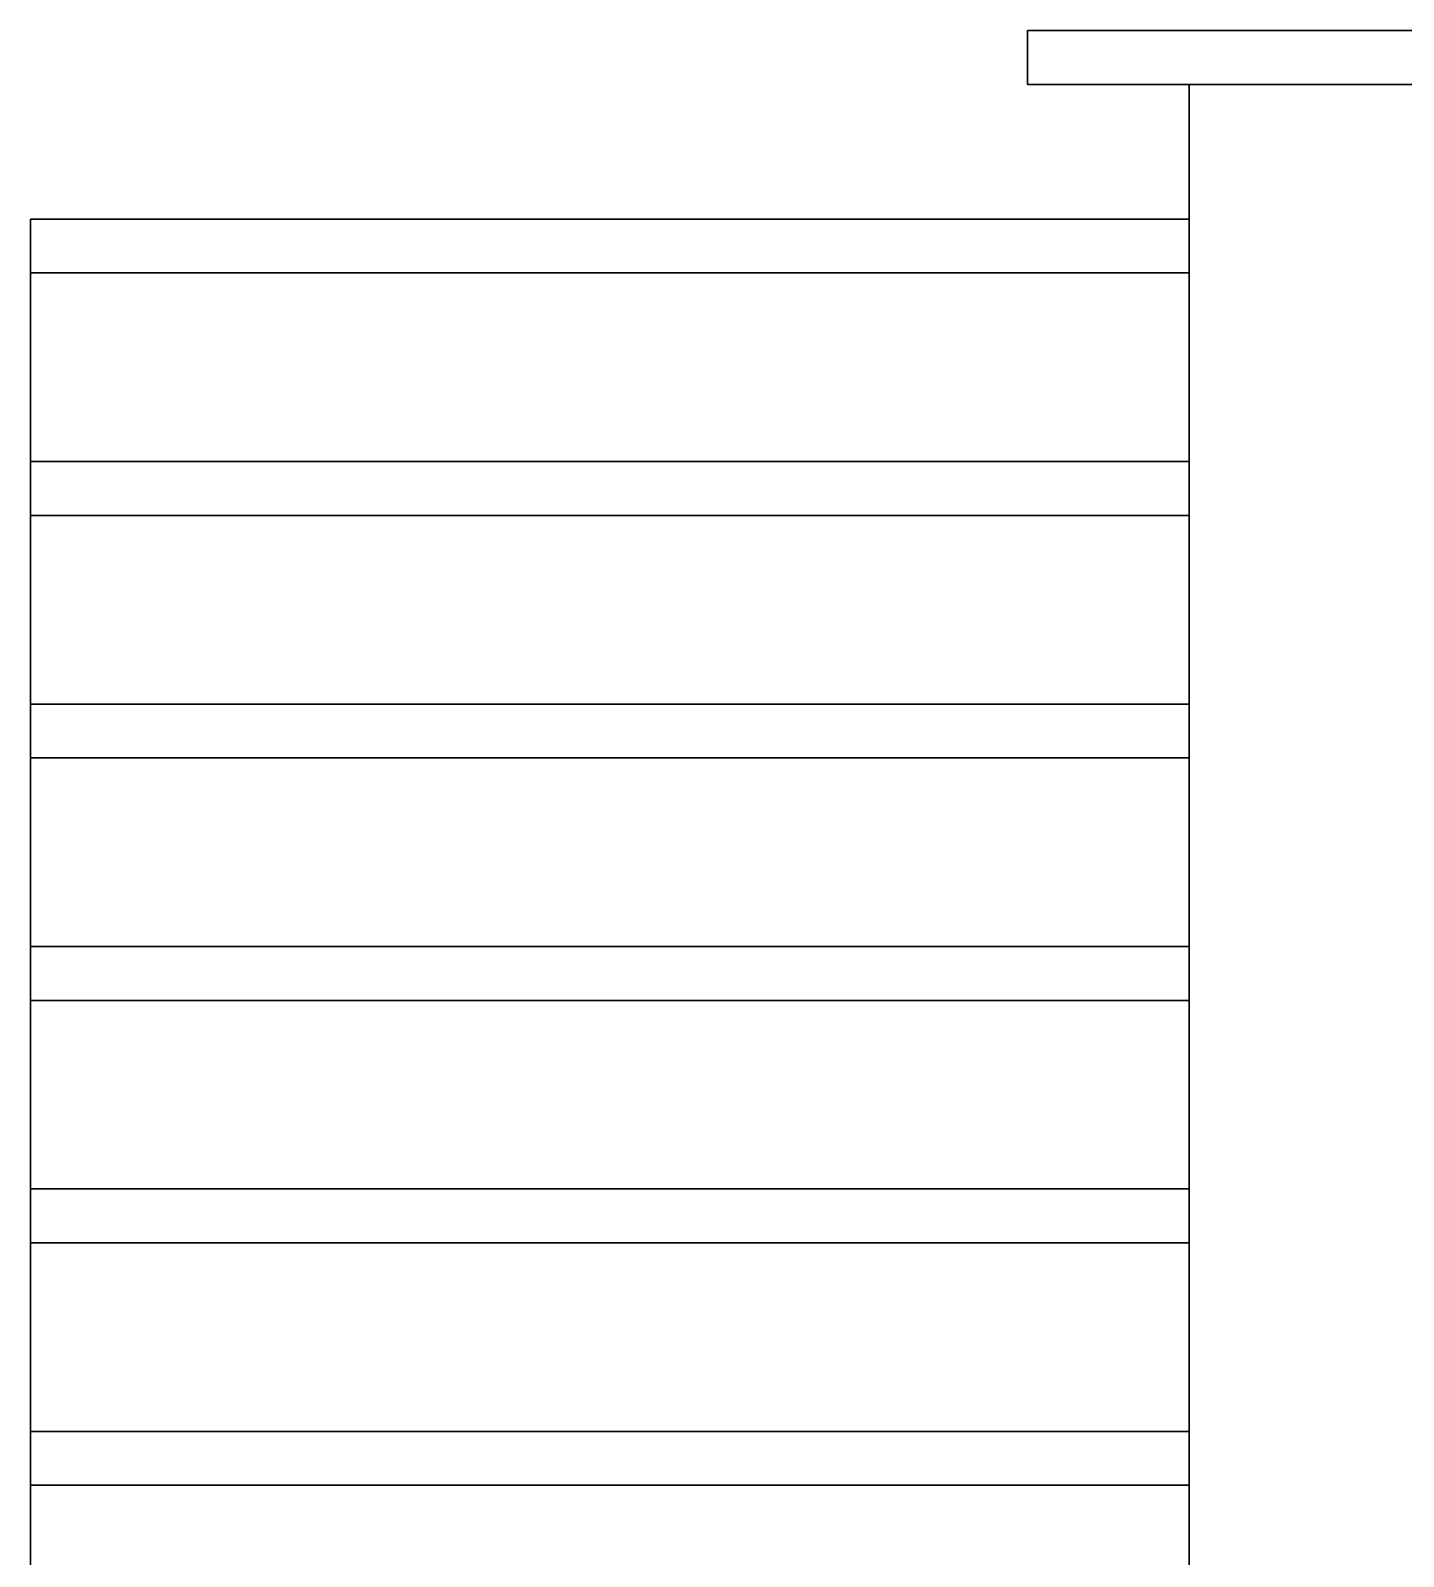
# Model space of a CAD drawing. Header units: millimetres. Extents: x 183355 to 194386, y -190559 to -183233.
# Drawn here: x 185522.2 to 185777, y -186525.1 to -186241.9 of the extents above; entities that cross this region are included whole.
import ezdxf

# ---------------------------------------------------------------- set-up
doc = ezdxf.new("R2010")
doc.units = ezdxf.units.MM
doc.header["$LTSCALE"] = 13
doc.layers.add('1', color=4, linetype='Continuous')
doc.layers.add('标注、文本', color=3, linetype='Continuous', lineweight=25)

# ---------------------------------------------------------------- blocks, each defined once
blk = doc.blocks.new('A$C43ED4F5E')
at = {"layer": '1', "ltscale": 5}
for p, q in [((915, 958.71), (765, 958.71)), ((765, 958.71), (765, 948.71)), ((915, 958.71), (765, 958.71)), ((765, 958.71), (765, 948.71)), ((765, 948.71), (915, 948.71)), ((765, 948.71), (915, 948.71)), ((795, 33.71), (795, 948.71)), ((795, 33.71), (795, 948.71)), ((580, 103.71), (580, 923.71)), ((580, 103.71), (580, 923.71)), ((795, 923.71), (580, 923.71)), ((795, 923.71), (580, 923.71)), ((795, 923.71), (580, 923.71)), ((795, 923.71), (580, 923.71)), ((580, 923.71), (795, 923.71)), ((580, 923.71), (795, 923.71)), ((795, 923.71), (580, 923.71)), ((795, 923.71), (580, 923.71)), ((795, 923.71), (580, 923.71)), ((795, 923.71), (580, 923.71)), ((580, 923.71), (795, 923.71)), ((580, 923.71), (795, 923.71)), ((795, 923.71), (580, 923.71)), ((795, 923.71), (580, 923.71)), ((795, 923.71), (580, 923.71)), ((795, 923.71), (580, 923.71)), ((580, 923.71), (795, 923.71)), ((580, 923.71), (795, 923.71)), ((795, 923.71), (580, 923.71)), ((795, 923.71), (580, 923.71)), ((795, 923.71), (580, 923.71)), ((795, 923.71), (580, 923.71)), ((580, 923.71), (795, 923.71)), ((580, 923.71), (795, 923.71)), ((795, 923.71), (580, 923.71)), ((795, 923.71), (580, 923.71)), ((795, 923.71), (580, 923.71)), ((795, 923.71), (580, 923.71)), ((580, 923.71), (795, 923.71)), ((580, 923.71), (795, 923.71)), ((795, 923.71), (580, 923.71)), ((795, 923.71), (580, 923.71)), ((795, 923.71), (580, 923.71)), ((795, 923.71), (580, 923.71)), ((580, 923.71), (795, 923.71)), ((580, 923.71), (795, 923.71)), ((795, 923.71), (580, 923.71)), ((795, 923.71), (580, 923.71)), ((795, 923.71), (580, 923.71)), ((795, 923.71), (580, 923.71)), ((580, 923.71), (795, 923.71)), ((580, 923.71), (795, 923.71)), ((795, 923.71), (580, 923.71)), ((795, 923.71), (580, 923.71)), ((795, 923.71), (580, 923.71)), ((795, 923.71), (580, 923.71)), ((580, 923.71), (795, 923.71)), ((580, 923.71), (795, 923.71)), ((795, 923.71), (580, 923.71)), ((795, 923.71), (580, 923.71)), ((795, 923.71), (580, 923.71)), ((795, 923.71), (580, 923.71)), ((580, 923.71), (795, 923.71)), ((580, 923.71), (795, 923.71)), ((795, 923.71), (580, 923.71)), ((795, 923.71), (580, 923.71)), ((795, 923.71), (580, 923.71)), ((795, 923.71), (580, 923.71)), ((580, 923.71), (795, 923.71)), ((580, 923.71), (795, 923.71)), ((795, 923.71), (580, 923.71)), ((795, 923.71), (580, 923.71)), ((795, 923.71), (580, 923.71)), ((795, 923.71), (580, 923.71)), ((580, 923.71), (795, 923.71)), ((580, 923.71), (795, 923.71)), ((795, 923.71), (580, 923.71)), ((795, 923.71), (580, 923.71)), ((795, 923.71), (580, 923.71)), ((795, 923.71), (580, 923.71)), ((580, 923.71), (795, 923.71)), ((580, 923.71), (795, 923.71)), ((795, 923.71), (580, 923.71)), ((795, 923.71), (580, 923.71)), ((795, 923.71), (580, 923.71)), ((795, 923.71), (580, 923.71)), ((580, 923.71), (795, 923.71)), ((580, 923.71), (795, 923.71)), ((795, 923.71), (580, 923.71)), ((795, 923.71), (580, 923.71)), ((795, 923.71), (580, 923.71)), ((795, 923.71), (580, 923.71)), ((580, 923.71), (795, 923.71)), ((580, 923.71), (795, 923.71)), ((795, 923.71), (580, 923.71)), ((795, 923.71), (580, 923.71)), ((795, 923.71), (580, 923.71)), ((795, 923.71), (580, 923.71)), ((580, 923.71), (795, 923.71)), ((580, 923.71), (795, 923.71)), ((795, 923.71), (580, 923.71)), ((795, 923.71), (580, 923.71)), ((795, 923.71), (580, 923.71)), ((795, 923.71), (580, 923.71)), ((580, 923.71), (795, 923.71)), ((580, 923.71), (795, 923.71)), ((795, 923.71), (580, 923.71)), ((795, 923.71), (580, 923.71)), ((795, 923.71), (580, 923.71)), ((795, 923.71), (580, 923.71)), ((580, 923.71), (795, 923.71)), ((580, 923.71), (795, 923.71)), ((795, 923.71), (580, 923.71)), ((795, 923.71), (580, 923.71)), ((795, 923.71), (580, 923.71)), ((795, 923.71), (580, 923.71)), ((580, 923.71), (795, 923.71)), ((580, 923.71), (795, 923.71)), ((795, 923.71), (580, 923.71)), ((795, 923.71), (580, 923.71)), ((795, 923.71), (580, 923.71)), ((795, 923.71), (580, 923.71)), ((580, 923.71), (795, 923.71)), ((580, 923.71), (795, 923.71)), ((795, 923.71), (580, 923.71)), ((795, 923.71), (580, 923.71)), ((795, 923.71), (580, 923.71)), ((795, 923.71), (580, 923.71)), ((580, 923.71), (795, 923.71)), ((580, 923.71), (795, 923.71)), ((795, 923.71), (580, 923.71)), ((795, 923.71), (580, 923.71)), ((795, 923.71), (580, 923.71)), ((795, 923.71), (580, 923.71)), ((580, 923.71), (795, 923.71)), ((580, 923.71), (795, 923.71)), ((795, 923.71), (580, 923.71)), ((795, 923.71), (580, 923.71)), ((795, 923.71), (580, 923.71)), ((795, 923.71), (580, 923.71)), ((580, 923.71), (795, 923.71)), ((580, 923.71), (795, 923.71)), ((795, 923.71), (580, 923.71)), ((795, 923.71), (580, 923.71)), ((795, 923.71), (580, 923.71)), ((795, 923.71), (580, 923.71)), ((580, 923.71), (795, 923.71)), ((580, 923.71), (795, 923.71)), ((795, 923.71), (580, 923.71)), ((795, 923.71), (580, 923.71)), ((795, 923.71), (580, 923.71)), ((795, 923.71), (580, 923.71)), ((580, 923.71), (795, 923.71)), ((580, 923.71), (795, 923.71)), ((795, 923.71), (580, 923.71)), ((795, 923.71), (580, 923.71)), ((795, 923.71), (580, 923.71)), ((795, 923.71), (580, 923.71)), ((580, 923.71), (795, 923.71)), ((580, 923.71), (795, 923.71)), ((795, 923.71), (580, 923.71)), ((795, 923.71), (580, 923.71)), ((795, 923.71), (580, 923.71)), ((795, 923.71), (580, 923.71)), ((580, 923.71), (795, 923.71)), ((580, 923.71), (795, 923.71)), ((795, 923.71), (580, 923.71)), ((795, 923.71), (580, 923.71)), ((795, 923.71), (580, 923.71)), ((795, 923.71), (580, 923.71)), ((580, 923.71), (795, 923.71)), ((580, 923.71), (795, 923.71)), ((795, 923.71), (580, 923.71)), ((795, 923.71), (580, 923.71)), ((795, 923.71), (580, 923.71)), ((795, 923.71), (580, 923.71)), ((580, 923.71), (795, 923.71)), ((580, 923.71), (795, 923.71)), ((795, 923.71), (580, 923.71)), ((795, 923.71), (580, 923.71)), ((795, 923.71), (580, 923.71)), ((795, 923.71), (580, 923.71)), ((580, 923.71), (795, 923.71)), ((580, 923.71), (795, 923.71)), ((795, 923.71), (580, 923.71)), ((795, 923.71), (580, 923.71)), ((795, 923.71), (580, 923.71)), ((795, 923.71), (580, 923.71)), ((580, 923.71), (795, 923.71)), ((580, 923.71), (795, 923.71)), ((795, 923.71), (580, 923.71)), ((795, 923.71), (580, 923.71)), ((795, 923.71), (580, 923.71)), ((795, 923.71), (580, 923.71)), ((580, 923.71), (795, 923.71)), ((580, 923.71), (795, 923.71)), ((795, 923.71), (580, 923.71)), ((795, 923.71), (580, 923.71)), ((795, 923.71), (580, 923.71)), ((795, 923.71), (580, 923.71)), ((580, 923.71), (795, 923.71)), ((580, 923.71), (795, 923.71)), ((795, 923.71), (580, 923.71)), ((795, 923.71), (580, 923.71)), ((795, 923.71), (580, 923.71)), ((795, 923.71), (580, 923.71)), ((580, 923.71), (795, 923.71)), ((580, 923.71), (795, 923.71)), ((795, 923.71), (580, 923.71)), ((795, 923.71), (580, 923.71)), ((795, 923.71), (580, 923.71)), ((795, 923.71), (580, 923.71)), ((580, 923.71), (795, 923.71)), ((580, 923.71), (795, 923.71)), ((795, 923.71), (580, 923.71)), ((795, 923.71), (580, 923.71)), ((795, 923.71), (580, 923.71)), ((795, 923.71), (580, 923.71)), ((580, 923.71), (795, 923.71)), ((580, 923.71), (795, 923.71)), ((795, 923.71), (580, 923.71)), ((795, 923.71), (580, 923.71)), ((795, 923.71), (580, 923.71)), ((795, 923.71), (580, 923.71)), ((580, 923.71), (795, 923.71)), ((580, 923.71), (795, 923.71)), ((795, 923.71), (580, 923.71)), ((795, 923.71), (580, 923.71)), ((795, 923.71), (580, 923.71)), ((795, 923.71), (580, 923.71)), ((580, 923.71), (795, 923.71)), ((580, 923.71), (795, 923.71)), ((795, 923.71), (580, 923.71)), ((795, 923.71), (580, 923.71)), ((795, 923.71), (580, 923.71)), ((795, 923.71), (580, 923.71)), ((580, 923.71), (795, 923.71)), ((580, 923.71), (795, 923.71)), ((795, 923.71), (580, 923.71)), ((795, 923.71), (580, 923.71)), ((795, 923.71), (580, 923.71)), ((795, 923.71), (580, 923.71)), ((580, 923.71), (795, 923.71)), ((580, 923.71), (795, 923.71)), ((795, 923.71), (580, 923.71)), ((795, 923.71), (580, 923.71)), ((795, 923.71), (580, 923.71)), ((795, 923.71), (580, 923.71)), ((580, 923.71), (795, 923.71)), ((580, 923.71), (795, 923.71)), ((795, 913.71), (580, 913.71)), ((795, 913.71), (580, 913.71)), ((795, 913.71), (580, 913.71)), ((795, 913.71), (580, 913.71)), ((580, 913.71), (795, 913.71)), ((795, 913.71), (580, 913.71)), ((795, 913.71), (580, 913.71)), ((795, 913.71), (580, 913.71)), ((795, 913.71), (580, 913.71)), ((580, 913.71), (795, 913.71)), ((795, 913.71), (580, 913.71)), ((795, 913.71), (580, 913.71)), ((795, 913.71), (580, 913.71)), ((795, 913.71), (580, 913.71)), ((580, 913.71), (795, 913.71)), ((795, 913.71), (580, 913.71)), ((795, 913.71), (580, 913.71)), ((795, 913.71), (580, 913.71)), ((795, 913.71), (580, 913.71)), ((580, 913.71), (795, 913.71)), ((795, 913.71), (580, 913.71)), ((795, 913.71), (580, 913.71)), ((795, 913.71), (580, 913.71)), ((795, 913.71), (580, 913.71)), ((580, 913.71), (795, 913.71)), ((795, 913.71), (580, 913.71)), ((795, 913.71), (580, 913.71)), ((795, 913.71), (580, 913.71)), ((795, 913.71), (580, 913.71)), ((580, 913.71), (795, 913.71)), ((795, 913.71), (580, 913.71)), ((795, 913.71), (580, 913.71)), ((795, 913.71), (580, 913.71)), ((795, 913.71), (580, 913.71)), ((580, 913.71), (795, 913.71)), ((795, 913.71), (580, 913.71)), ((795, 913.71), (580, 913.71)), ((795, 913.71), (580, 913.71)), ((795, 913.71), (580, 913.71)), ((580, 913.71), (795, 913.71)), ((795, 913.71), (580, 913.71)), ((795, 913.71), (580, 913.71)), ((795, 913.71), (580, 913.71)), ((795, 913.71), (580, 913.71)), ((580, 913.71), (795, 913.71)), ((795, 913.71), (580, 913.71)), ((795, 913.71), (580, 913.71)), ((795, 913.71), (580, 913.71)), ((795, 913.71), (580, 913.71)), ((580, 913.71), (795, 913.71)), ((795, 913.71), (580, 913.71)), ((795, 913.71), (580, 913.71)), ((795, 913.71), (580, 913.71)), ((795, 913.71), (580, 913.71)), ((580, 913.71), (795, 913.71)), ((795, 913.71), (580, 913.71)), ((795, 913.71), (580, 913.71)), ((795, 913.71), (580, 913.71)), ((795, 913.71), (580, 913.71)), ((580, 913.71), (795, 913.71)), ((795, 913.71), (580, 913.71)), ((795, 913.71), (580, 913.71)), ((795, 913.71), (580, 913.71)), ((795, 913.71), (580, 913.71)), ((580, 913.71), (795, 913.71)), ((795, 913.71), (580, 913.71)), ((795, 913.71), (580, 913.71)), ((795, 913.71), (580, 913.71)), ((795, 913.71), (580, 913.71)), ((580, 913.71), (795, 913.71)), ((795, 913.71), (580, 913.71)), ((795, 913.71), (580, 913.71)), ((795, 913.71), (580, 913.71)), ((795, 913.71), (580, 913.71)), ((580, 913.71), (795, 913.71)), ((795, 913.71), (580, 913.71)), ((795, 913.71), (580, 913.71)), ((795, 913.71), (580, 913.71)), ((795, 913.71), (580, 913.71)), ((580, 913.71), (795, 913.71)), ((795, 913.71), (580, 913.71)), ((795, 913.71), (580, 913.71)), ((795, 913.71), (580, 913.71)), ((795, 913.71), (580, 913.71)), ((580, 913.71), (795, 913.71)), ((795, 913.71), (580, 913.71)), ((795, 913.71), (580, 913.71)), ((795, 913.71), (580, 913.71)), ((795, 913.71), (580, 913.71)), ((580, 913.71), (795, 913.71)), ((795, 913.71), (580, 913.71)), ((795, 913.71), (580, 913.71)), ((795, 913.71), (580, 913.71)), ((795, 913.71), (580, 913.71)), ((580, 913.71), (795, 913.71)), ((795, 913.71), (580, 913.71)), ((795, 913.71), (580, 913.71)), ((795, 913.71), (580, 913.71)), ((795, 913.71), (580, 913.71)), ((580, 913.71), (795, 913.71)), ((795, 913.71), (580, 913.71)), ((795, 913.71), (580, 913.71)), ((795, 913.71), (580, 913.71)), ((795, 913.71), (580, 913.71)), ((580, 913.71), (795, 913.71)), ((795, 913.71), (580, 913.71)), ((795, 913.71), (580, 913.71)), ((795, 913.71), (580, 913.71)), ((795, 913.71), (580, 913.71)), ((580, 913.71), (795, 913.71)), ((795, 913.71), (580, 913.71)), ((795, 913.71), (580, 913.71)), ((795, 913.71), (580, 913.71)), ((795, 913.71), (580, 913.71)), ((580, 913.71), (795, 913.71)), ((795, 913.71), (580, 913.71)), ((795, 913.71), (580, 913.71)), ((795, 913.71), (580, 913.71)), ((795, 913.71), (580, 913.71)), ((580, 913.71), (795, 913.71)), ((795, 913.71), (580, 913.71)), ((795, 913.71), (580, 913.71)), ((795, 913.71), (580, 913.71)), ((795, 913.71), (580, 913.71)), ((580, 913.71), (795, 913.71)), ((795, 913.71), (580, 913.71)), ((795, 913.71), (580, 913.71)), ((795, 913.71), (580, 913.71)), ((795, 913.71), (580, 913.71)), ((580, 913.71), (795, 913.71)), ((795, 913.71), (580, 913.71)), ((795, 913.71), (580, 913.71)), ((795, 913.71), (580, 913.71)), ((795, 913.71), (580, 913.71)), ((580, 913.71), (795, 913.71)), ((795, 913.71), (580, 913.71)), ((795, 913.71), (580, 913.71)), ((795, 913.71), (580, 913.71)), ((795, 913.71), (580, 913.71)), ((580, 913.71), (795, 913.71)), ((795, 913.71), (580, 913.71)), ((795, 913.71), (580, 913.71)), ((795, 913.71), (580, 913.71)), ((795, 913.71), (580, 913.71)), ((580, 913.71), (795, 913.71)), ((795, 913.71), (580, 913.71)), ((795, 913.71), (580, 913.71)), ((795, 913.71), (580, 913.71)), ((795, 913.71), (580, 913.71)), ((580, 913.71), (795, 913.71)), ((795, 913.71), (580, 913.71)), ((795, 913.71), (580, 913.71)), ((795, 913.71), (580, 913.71)), ((795, 913.71), (580, 913.71)), ((580, 913.71), (795, 913.71)), ((795, 913.71), (580, 913.71)), ((795, 913.71), (580, 913.71)), ((795, 913.71), (580, 913.71)), ((795, 913.71), (580, 913.71)), ((580, 913.71), (795, 913.71)), ((795, 913.71), (580, 913.71)), ((795, 913.71), (580, 913.71)), ((795, 913.71), (580, 913.71)), ((795, 913.71), (580, 913.71)), ((580, 913.71), (795, 913.71)), ((795, 913.71), (580, 913.71)), ((795, 913.71), (580, 913.71)), ((795, 913.71), (580, 913.71)), ((795, 913.71), (580, 913.71)), ((580, 913.71), (795, 913.71)), ((795, 913.71), (580, 913.71)), ((795, 913.71), (580, 913.71)), ((795, 913.71), (580, 913.71)), ((795, 913.71), (580, 913.71)), ((580, 913.71), (795, 913.71)), ((795, 913.71), (580, 913.71)), ((795, 913.71), (580, 913.71)), ((795, 913.71), (580, 913.71)), ((795, 913.71), (580, 913.71)), ((580, 913.71), (795, 913.71)), ((795, 913.71), (580, 913.71)), ((795, 913.71), (580, 913.71)), ((795, 913.71), (580, 913.71)), ((795, 913.71), (580, 913.71)), ((580, 913.71), (795, 913.71)), ((795, 913.71), (580, 913.71)), ((795, 913.71), (580, 913.71)), ((795, 913.71), (580, 913.71)), ((795, 913.71), (580, 913.71)), ((580, 913.71), (795, 913.71)), ((795, 913.71), (580, 913.71)), ((795, 913.71), (580, 913.71)), ((795, 913.71), (580, 913.71)), ((795, 913.71), (580, 913.71)), ((580, 913.71), (795, 913.71)), ((795, 913.71), (580, 913.71)), ((795, 913.71), (580, 913.71)), ((795, 913.71), (580, 913.71)), ((795, 913.71), (580, 913.71)), ((580, 913.71), (795, 913.71)), ((795, 878.71), (580, 878.71)), ((795, 878.71), (580, 878.71)), ((795, 878.71), (580, 878.71)), ((795, 878.71), (580, 878.71)), ((580, 878.71), (795, 878.71)), ((580, 878.71), (795, 878.71)), ((795, 878.71), (580, 878.71)), ((795, 878.71), (580, 878.71)), ((795, 878.71), (580, 878.71)), ((795, 878.71), (580, 878.71)), ((580, 878.71), (795, 878.71)), ((580, 878.71), (795, 878.71)), ((795, 878.71), (580, 878.71)), ((795, 878.71), (580, 878.71)), ((795, 878.71), (580, 878.71)), ((795, 878.71), (580, 878.71)), ((580, 878.71), (795, 878.71)), ((580, 878.71), (795, 878.71)), ((795, 878.71), (580, 878.71)), ((795, 878.71), (580, 878.71)), ((795, 878.71), (580, 878.71)), ((795, 878.71), (580, 878.71)), ((580, 878.71), (795, 878.71)), ((580, 878.71), (795, 878.71)), ((795, 878.71), (580, 878.71)), ((795, 878.71), (580, 878.71)), ((795, 878.71), (580, 878.71)), ((795, 878.71), (580, 878.71)), ((580, 878.71), (795, 878.71)), ((580, 878.71), (795, 878.71)), ((795, 878.71), (580, 878.71)), ((795, 878.71), (580, 878.71)), ((795, 878.71), (580, 878.71)), ((795, 878.71), (580, 878.71)), ((580, 878.71), (795, 878.71)), ((580, 878.71), (795, 878.71)), ((795, 878.71), (580, 878.71)), ((795, 878.71), (580, 878.71)), ((795, 878.71), (580, 878.71)), ((795, 878.71), (580, 878.71)), ((580, 878.71), (795, 878.71)), ((580, 878.71), (795, 878.71)), ((795, 878.71), (580, 878.71)), ((795, 878.71), (580, 878.71)), ((795, 878.71), (580, 878.71)), ((795, 878.71), (580, 878.71)), ((580, 878.71), (795, 878.71)), ((580, 878.71), (795, 878.71)), ((795, 868.71), (580, 868.71)), ((795, 868.71), (580, 868.71)), ((795, 868.71), (580, 868.71)), ((795, 868.71), (580, 868.71)), ((580, 868.71), (795, 868.71)), ((795, 868.71), (580, 868.71)), ((795, 868.71), (580, 868.71)), ((795, 868.71), (580, 868.71)), ((795, 868.71), (580, 868.71)), ((580, 868.71), (795, 868.71)), ((795, 868.71), (580, 868.71)), ((795, 868.71), (580, 868.71)), ((795, 868.71), (580, 868.71)), ((795, 868.71), (580, 868.71)), ((580, 868.71), (795, 868.71)), ((795, 868.71), (580, 868.71)), ((795, 868.71), (580, 868.71)), ((795, 868.71), (580, 868.71)), ((795, 868.71), (580, 868.71)), ((580, 868.71), (795, 868.71)), ((795, 868.71), (580, 868.71)), ((795, 868.71), (580, 868.71)), ((795, 868.71), (580, 868.71)), ((795, 868.71), (580, 868.71)), ((580, 868.71), (795, 868.71)), ((795, 868.71), (580, 868.71)), ((795, 868.71), (580, 868.71)), ((795, 868.71), (580, 868.71)), ((795, 868.71), (580, 868.71)), ((580, 868.71), (795, 868.71)), ((795, 868.71), (580, 868.71)), ((795, 868.71), (580, 868.71)), ((795, 868.71), (580, 868.71)), ((795, 868.71), (580, 868.71)), ((580, 868.71), (795, 868.71)), ((795, 868.71), (580, 868.71)), ((795, 868.71), (580, 868.71)), ((795, 868.71), (580, 868.71)), ((795, 868.71), (580, 868.71)), ((580, 868.71), (795, 868.71)), ((795, 833.71), (580, 833.71)), ((795, 833.71), (580, 833.71)), ((795, 833.71), (580, 833.71)), ((795, 833.71), (580, 833.71)), ((580, 833.71), (795, 833.71)), ((580, 833.71), (795, 833.71)), ((795, 833.71), (580, 833.71)), ((795, 833.71), (580, 833.71)), ((795, 833.71), (580, 833.71)), ((795, 833.71), (580, 833.71)), ((580, 833.71), (795, 833.71)), ((580, 833.71), (795, 833.71)), ((795, 833.71), (580, 833.71)), ((795, 833.71), (580, 833.71)), ((795, 833.71), (580, 833.71)), ((795, 833.71), (580, 833.71)), ((580, 833.71), (795, 833.71)), ((580, 833.71), (795, 833.71)), ((795, 833.71), (580, 833.71)), ((795, 833.71), (580, 833.71)), ((795, 833.71), (580, 833.71)), ((795, 833.71), (580, 833.71)), ((580, 833.71), (795, 833.71)), ((580, 833.71), (795, 833.71)), ((795, 833.71), (580, 833.71)), ((795, 833.71), (580, 833.71)), ((795, 833.71), (580, 833.71)), ((795, 833.71), (580, 833.71)), ((580, 833.71), (795, 833.71)), ((580, 833.71), (795, 833.71)), ((795, 833.71), (580, 833.71)), ((795, 833.71), (580, 833.71)), ((795, 833.71), (580, 833.71)), ((795, 833.71), (580, 833.71)), ((580, 833.71), (795, 833.71)), ((580, 833.71), (795, 833.71)), ((795, 833.71), (580, 833.71)), ((795, 833.71), (580, 833.71)), ((795, 833.71), (580, 833.71)), ((795, 833.71), (580, 833.71)), ((580, 833.71), (795, 833.71)), ((580, 833.71), (795, 833.71)), ((795, 833.71), (580, 833.71)), ((795, 833.71), (580, 833.71)), ((795, 833.71), (580, 833.71)), ((795, 833.71), (580, 833.71)), ((580, 833.71), (795, 833.71)), ((580, 833.71), (795, 833.71)), ((795, 823.71), (580, 823.71)), ((795, 823.71), (580, 823.71)), ((795, 823.71), (580, 823.71)), ((795, 823.71), (580, 823.71)), ((580, 823.71), (795, 823.71)), ((795, 823.71), (580, 823.71)), ((795, 823.71), (580, 823.71)), ((795, 823.71), (580, 823.71)), ((795, 823.71), (580, 823.71)), ((580, 823.71), (795, 823.71)), ((795, 823.71), (580, 823.71)), ((795, 823.71), (580, 823.71)), ((795, 823.71), (580, 823.71)), ((795, 823.71), (580, 823.71)), ((580, 823.71), (795, 823.71)), ((795, 823.71), (580, 823.71)), ((795, 823.71), (580, 823.71)), ((795, 823.71), (580, 823.71)), ((795, 823.71), (580, 823.71)), ((580, 823.71), (795, 823.71)), ((795, 823.71), (580, 823.71)), ((795, 823.71), (580, 823.71)), ((795, 823.71), (580, 823.71)), ((795, 823.71), (580, 823.71)), ((580, 823.71), (795, 823.71)), ((795, 823.71), (580, 823.71)), ((795, 823.71), (580, 823.71)), ((795, 823.71), (580, 823.71)), ((795, 823.71), (580, 823.71)), ((580, 823.71), (795, 823.71)), ((795, 823.71), (580, 823.71)), ((795, 823.71), (580, 823.71)), ((795, 823.71), (580, 823.71)), ((795, 823.71), (580, 823.71)), ((580, 823.71), (795, 823.71)), ((795, 823.71), (580, 823.71)), ((795, 823.71), (580, 823.71)), ((795, 823.71), (580, 823.71)), ((795, 823.71), (580, 823.71)), ((580, 823.71), (795, 823.71)), ((795, 788.71), (580, 788.71)), ((795, 788.71), (580, 788.71)), ((795, 788.71), (580, 788.71)), ((795, 788.71), (580, 788.71)), ((580, 788.71), (795, 788.71)), ((580, 788.71), (795, 788.71)), ((795, 788.71), (580, 788.71)), ((795, 788.71), (580, 788.71)), ((795, 788.71), (580, 788.71)), ((795, 788.71), (580, 788.71)), ((580, 788.71), (795, 788.71)), ((580, 788.71), (795, 788.71)), ((795, 788.71), (580, 788.71)), ((795, 788.71), (580, 788.71)), ((795, 788.71), (580, 788.71)), ((795, 788.71), (580, 788.71)), ((580, 788.71), (795, 788.71)), ((580, 788.71), (795, 788.71)), ((795, 788.71), (580, 788.71)), ((795, 788.71), (580, 788.71)), ((795, 788.71), (580, 788.71)), ((795, 788.71), (580, 788.71)), ((580, 788.71), (795, 788.71)), ((580, 788.71), (795, 788.71)), ((795, 788.71), (580, 788.71)), ((795, 788.71), (580, 788.71)), ((795, 788.71), (580, 788.71)), ((795, 788.71), (580, 788.71)), ((580, 788.71), (795, 788.71)), ((580, 788.71), (795, 788.71)), ((795, 788.71), (580, 788.71)), ((795, 788.71), (580, 788.71)), ((795, 788.71), (580, 788.71)), ((795, 788.71), (580, 788.71)), ((580, 788.71), (795, 788.71)), ((580, 788.71), (795, 788.71)), ((795, 788.71), (580, 788.71)), ((795, 788.71), (580, 788.71)), ((795, 788.71), (580, 788.71)), ((795, 788.71), (580, 788.71)), ((580, 788.71), (795, 788.71)), ((580, 788.71), (795, 788.71)), ((795, 788.71), (580, 788.71)), ((795, 788.71), (580, 788.71)), ((795, 788.71), (580, 788.71)), ((795, 788.71), (580, 788.71)), ((580, 788.71), (795, 788.71)), ((580, 788.71), (795, 788.71)), ((795, 778.71), (580, 778.71)), ((795, 778.71), (580, 778.71)), ((795, 778.71), (580, 778.71)), ((795, 778.71), (580, 778.71)), ((580, 778.71), (795, 778.71)), ((795, 778.71), (580, 778.71)), ((795, 778.71), (580, 778.71)), ((795, 778.71), (580, 778.71)), ((795, 778.71), (580, 778.71)), ((580, 778.71), (795, 778.71)), ((795, 778.71), (580, 778.71)), ((795, 778.71), (580, 778.71)), ((795, 778.71), (580, 778.71)), ((795, 778.71), (580, 778.71)), ((580, 778.71), (795, 778.71)), ((795, 778.71), (580, 778.71)), ((795, 778.71), (580, 778.71)), ((795, 778.71), (580, 778.71)), ((795, 778.71), (580, 778.71)), ((580, 778.71), (795, 778.71)), ((795, 778.71), (580, 778.71)), ((795, 778.71), (580, 778.71)), ((795, 778.71), (580, 778.71)), ((795, 778.71), (580, 778.71)), ((580, 778.71), (795, 778.71)), ((795, 778.71), (580, 778.71)), ((795, 778.71), (580, 778.71)), ((795, 778.71), (580, 778.71)), ((795, 778.71), (580, 778.71)), ((580, 778.71), (795, 778.71)), ((795, 778.71), (580, 778.71)), ((795, 778.71), (580, 778.71)), ((795, 778.71), (580, 778.71)), ((795, 778.71), (580, 778.71)), ((580, 778.71), (795, 778.71)), ((795, 778.71), (580, 778.71)), ((795, 778.71), (580, 778.71)), ((795, 778.71), (580, 778.71)), ((795, 778.71), (580, 778.71)), ((580, 778.71), (795, 778.71)), ((795, 743.71), (580, 743.71)), ((795, 743.71), (580, 743.71)), ((795, 743.71), (580, 743.71)), ((795, 743.71), (580, 743.71)), ((580, 743.71), (795, 743.71)), ((580, 743.71), (795, 743.71)), ((795, 743.71), (580, 743.71)), ((795, 743.71), (580, 743.71)), ((795, 743.71), (580, 743.71)), ((795, 743.71), (580, 743.71)), ((580, 743.71), (795, 743.71)), ((580, 743.71), (795, 743.71)), ((795, 743.71), (580, 743.71)), ((795, 743.71), (580, 743.71)), ((795, 743.71), (580, 743.71)), ((795, 743.71), (580, 743.71)), ((580, 743.71), (795, 743.71)), ((580, 743.71), (795, 743.71)), ((795, 743.71), (580, 743.71)), ((795, 743.71), (580, 743.71)), ((795, 743.71), (580, 743.71)), ((795, 743.71), (580, 743.71)), ((580, 743.71), (795, 743.71)), ((580, 743.71), (795, 743.71)), ((795, 733.71), (580, 733.71)), ((795, 733.71), (580, 733.71)), ((795, 733.71), (580, 733.71)), ((795, 733.71), (580, 733.71)), ((580, 733.71), (795, 733.71)), ((795, 733.71), (580, 733.71)), ((795, 733.71), (580, 733.71)), ((795, 733.71), (580, 733.71)), ((795, 733.71), (580, 733.71)), ((580, 733.71), (795, 733.71)), ((795, 733.71), (580, 733.71)), ((795, 733.71), (580, 733.71)), ((795, 733.71), (580, 733.71)), ((795, 733.71), (580, 733.71)), ((580, 733.71), (795, 733.71)), ((795, 733.71), (580, 733.71)), ((795, 733.71), (580, 733.71)), ((795, 733.71), (580, 733.71)), ((795, 733.71), (580, 733.71)), ((580, 733.71), (795, 733.71)), ((795, 698.71), (580, 698.71)), ((795, 698.71), (580, 698.71)), ((795, 698.71), (580, 698.71)), ((795, 698.71), (580, 698.71)), ((580, 698.71), (795, 698.71)), ((580, 698.71), (795, 698.71)), ((795, 698.71), (580, 698.71)), ((795, 698.71), (580, 698.71)), ((795, 698.71), (580, 698.71)), ((795, 698.71), (580, 698.71)), ((580, 698.71), (795, 698.71)), ((580, 698.71), (795, 698.71)), ((795, 698.71), (580, 698.71)), ((795, 698.71), (580, 698.71)), ((795, 698.71), (580, 698.71)), ((795, 698.71), (580, 698.71)), ((580, 698.71), (795, 698.71)), ((580, 698.71), (795, 698.71)), ((795, 698.71), (580, 698.71)), ((795, 698.71), (580, 698.71)), ((795, 698.71), (580, 698.71)), ((795, 698.71), (580, 698.71)), ((580, 698.71), (795, 698.71)), ((580, 698.71), (795, 698.71)), ((795, 688.71), (580, 688.71)), ((795, 688.71), (580, 688.71)), ((795, 688.71), (580, 688.71)), ((795, 688.71), (580, 688.71)), ((580, 688.71), (795, 688.71)), ((795, 688.71), (580, 688.71)), ((795, 688.71), (580, 688.71)), ((795, 688.71), (580, 688.71)), ((795, 688.71), (580, 688.71)), ((580, 688.71), (795, 688.71)), ((795, 688.71), (580, 688.71)), ((795, 688.71), (580, 688.71)), ((795, 688.71), (580, 688.71)), ((795, 688.71), (580, 688.71)), ((580, 688.71), (795, 688.71)), ((795, 688.71), (580, 688.71)), ((795, 688.71), (580, 688.71)), ((795, 688.71), (580, 688.71)), ((795, 688.71), (580, 688.71)), ((580, 688.71), (795, 688.71))]:
    blk.add_line(p, q, dxfattribs=at)
at = {"layer": '标注、文本', "color": 4, "lineweight": 30}
for p, q in [((915, 958.71), (765, 958.71)), ((765, 958.71), (765, 948.71)), ((915, 958.71), (765, 958.71)), ((765, 958.71), (765, 948.71)), ((765, 948.71), (915, 948.71)), ((765, 948.71), (915, 948.71)), ((795, 33.71), (795, 948.71)), ((795, 33.71), (795, 948.71)), ((580, 103.71), (580, 923.71)), ((580, 103.71), (580, 923.71)), ((795, 923.71), (580, 923.71)), ((795, 923.71), (580, 923.71)), ((795, 923.71), (580, 923.71)), ((795, 923.71), (580, 923.71)), ((580, 923.71), (795, 923.71)), ((580, 923.71), (795, 923.71)), ((795, 923.71), (580, 923.71)), ((795, 923.71), (580, 923.71)), ((795, 923.71), (580, 923.71)), ((795, 923.71), (580, 923.71)), ((580, 923.71), (795, 923.71)), ((580, 923.71), (795, 923.71)), ((795, 923.71), (580, 923.71)), ((795, 923.71), (580, 923.71)), ((795, 923.71), (580, 923.71)), ((795, 923.71), (580, 923.71)), ((580, 923.71), (795, 923.71)), ((580, 923.71), (795, 923.71)), ((795, 923.71), (580, 923.71)), ((795, 923.71), (580, 923.71)), ((795, 923.71), (580, 923.71)), ((795, 923.71), (580, 923.71)), ((580, 923.71), (795, 923.71)), ((580, 923.71), (795, 923.71)), ((795, 923.71), (580, 923.71)), ((795, 923.71), (580, 923.71)), ((795, 923.71), (580, 923.71)), ((795, 923.71), (580, 923.71)), ((580, 923.71), (795, 923.71)), ((580, 923.71), (795, 923.71)), ((795, 923.71), (580, 923.71)), ((795, 923.71), (580, 923.71)), ((795, 923.71), (580, 923.71)), ((795, 923.71), (580, 923.71)), ((580, 923.71), (795, 923.71)), ((580, 923.71), (795, 923.71)), ((795, 923.71), (580, 923.71)), ((795, 923.71), (580, 923.71)), ((795, 923.71), (580, 923.71)), ((795, 923.71), (580, 923.71)), ((580, 923.71), (795, 923.71)), ((580, 923.71), (795, 923.71)), ((795, 923.71), (580, 923.71)), ((795, 923.71), (580, 923.71)), ((795, 923.71), (580, 923.71)), ((795, 923.71), (580, 923.71)), ((580, 923.71), (795, 923.71)), ((580, 923.71), (795, 923.71)), ((795, 923.71), (580, 923.71)), ((795, 923.71), (580, 923.71)), ((795, 923.71), (580, 923.71)), ((795, 923.71), (580, 923.71)), ((580, 923.71), (795, 923.71)), ((580, 923.71), (795, 923.71)), ((795, 923.71), (580, 923.71)), ((795, 923.71), (580, 923.71)), ((795, 923.71), (580, 923.71)), ((795, 923.71), (580, 923.71)), ((580, 923.71), (795, 923.71)), ((580, 923.71), (795, 923.71)), ((795, 923.71), (580, 923.71)), ((795, 923.71), (580, 923.71)), ((795, 923.71), (580, 923.71)), ((795, 923.71), (580, 923.71)), ((580, 923.71), (795, 923.71)), ((580, 923.71), (795, 923.71)), ((795, 923.71), (580, 923.71)), ((795, 923.71), (580, 923.71)), ((795, 923.71), (580, 923.71)), ((795, 923.71), (580, 923.71)), ((580, 923.71), (795, 923.71)), ((580, 923.71), (795, 923.71)), ((795, 923.71), (580, 923.71)), ((795, 923.71), (580, 923.71)), ((795, 923.71), (580, 923.71)), ((795, 923.71), (580, 923.71)), ((580, 923.71), (795, 923.71)), ((580, 923.71), (795, 923.71)), ((795, 923.71), (580, 923.71)), ((795, 923.71), (580, 923.71)), ((795, 923.71), (580, 923.71)), ((795, 923.71), (580, 923.71)), ((580, 923.71), (795, 923.71)), ((580, 923.71), (795, 923.71)), ((795, 923.71), (580, 923.71)), ((795, 923.71), (580, 923.71)), ((795, 923.71), (580, 923.71)), ((795, 923.71), (580, 923.71)), ((580, 923.71), (795, 923.71)), ((580, 923.71), (795, 923.71)), ((795, 923.71), (580, 923.71)), ((795, 923.71), (580, 923.71)), ((795, 923.71), (580, 923.71)), ((795, 923.71), (580, 923.71)), ((580, 923.71), (795, 923.71)), ((580, 923.71), (795, 923.71)), ((795, 923.71), (580, 923.71)), ((795, 923.71), (580, 923.71)), ((795, 923.71), (580, 923.71)), ((795, 923.71), (580, 923.71)), ((580, 923.71), (795, 923.71)), ((580, 923.71), (795, 923.71)), ((795, 923.71), (580, 923.71)), ((795, 923.71), (580, 923.71)), ((795, 923.71), (580, 923.71)), ((795, 923.71), (580, 923.71)), ((580, 923.71), (795, 923.71)), ((580, 923.71), (795, 923.71)), ((795, 923.71), (580, 923.71)), ((795, 923.71), (580, 923.71)), ((795, 923.71), (580, 923.71)), ((795, 923.71), (580, 923.71)), ((580, 923.71), (795, 923.71)), ((580, 923.71), (795, 923.71)), ((795, 923.71), (580, 923.71)), ((795, 923.71), (580, 923.71)), ((795, 923.71), (580, 923.71)), ((795, 923.71), (580, 923.71)), ((580, 923.71), (795, 923.71)), ((580, 923.71), (795, 923.71)), ((795, 923.71), (580, 923.71)), ((795, 923.71), (580, 923.71)), ((795, 923.71), (580, 923.71)), ((795, 923.71), (580, 923.71)), ((580, 923.71), (795, 923.71)), ((580, 923.71), (795, 923.71)), ((795, 923.71), (580, 923.71)), ((795, 923.71), (580, 923.71)), ((795, 923.71), (580, 923.71)), ((795, 923.71), (580, 923.71)), ((580, 923.71), (795, 923.71)), ((580, 923.71), (795, 923.71)), ((795, 923.71), (580, 923.71)), ((795, 923.71), (580, 923.71)), ((795, 923.71), (580, 923.71)), ((795, 923.71), (580, 923.71)), ((580, 923.71), (795, 923.71)), ((580, 923.71), (795, 923.71)), ((795, 923.71), (580, 923.71)), ((795, 923.71), (580, 923.71)), ((795, 923.71), (580, 923.71)), ((795, 923.71), (580, 923.71)), ((580, 923.71), (795, 923.71)), ((580, 923.71), (795, 923.71)), ((795, 923.71), (580, 923.71)), ((795, 923.71), (580, 923.71)), ((795, 923.71), (580, 923.71)), ((795, 923.71), (580, 923.71)), ((580, 923.71), (795, 923.71)), ((580, 923.71), (795, 923.71)), ((795, 923.71), (580, 923.71)), ((795, 923.71), (580, 923.71)), ((795, 923.71), (580, 923.71)), ((795, 923.71), (580, 923.71)), ((580, 923.71), (795, 923.71)), ((580, 923.71), (795, 923.71)), ((795, 923.71), (580, 923.71)), ((795, 923.71), (580, 923.71)), ((795, 923.71), (580, 923.71)), ((795, 923.71), (580, 923.71)), ((580, 923.71), (795, 923.71)), ((580, 923.71), (795, 923.71)), ((795, 923.71), (580, 923.71)), ((795, 923.71), (580, 923.71)), ((795, 923.71), (580, 923.71)), ((795, 923.71), (580, 923.71)), ((580, 923.71), (795, 923.71)), ((580, 923.71), (795, 923.71)), ((795, 923.71), (580, 923.71)), ((795, 923.71), (580, 923.71)), ((795, 923.71), (580, 923.71)), ((795, 923.71), (580, 923.71)), ((580, 923.71), (795, 923.71)), ((580, 923.71), (795, 923.71)), ((795, 923.71), (580, 923.71)), ((795, 923.71), (580, 923.71)), ((795, 923.71), (580, 923.71)), ((795, 923.71), (580, 923.71)), ((580, 923.71), (795, 923.71)), ((580, 923.71), (795, 923.71)), ((795, 923.71), (580, 923.71)), ((795, 923.71), (580, 923.71)), ((795, 923.71), (580, 923.71)), ((795, 923.71), (580, 923.71)), ((580, 923.71), (795, 923.71)), ((580, 923.71), (795, 923.71)), ((795, 923.71), (580, 923.71)), ((795, 923.71), (580, 923.71)), ((795, 923.71), (580, 923.71)), ((795, 923.71), (580, 923.71)), ((580, 923.71), (795, 923.71)), ((580, 923.71), (795, 923.71)), ((795, 923.71), (580, 923.71)), ((795, 923.71), (580, 923.71)), ((795, 923.71), (580, 923.71)), ((795, 923.71), (580, 923.71)), ((580, 923.71), (795, 923.71)), ((580, 923.71), (795, 923.71)), ((795, 923.71), (580, 923.71)), ((795, 923.71), (580, 923.71)), ((795, 923.71), (580, 923.71)), ((795, 923.71), (580, 923.71)), ((580, 923.71), (795, 923.71)), ((580, 923.71), (795, 923.71)), ((795, 923.71), (580, 923.71)), ((795, 923.71), (580, 923.71)), ((795, 923.71), (580, 923.71)), ((795, 923.71), (580, 923.71)), ((580, 923.71), (795, 923.71)), ((580, 923.71), (795, 923.71)), ((795, 923.71), (580, 923.71)), ((795, 923.71), (580, 923.71)), ((795, 923.71), (580, 923.71)), ((795, 923.71), (580, 923.71)), ((580, 923.71), (795, 923.71)), ((580, 923.71), (795, 923.71)), ((795, 923.71), (580, 923.71)), ((795, 923.71), (580, 923.71)), ((795, 923.71), (580, 923.71)), ((795, 923.71), (580, 923.71)), ((580, 923.71), (795, 923.71)), ((580, 923.71), (795, 923.71)), ((795, 923.71), (580, 923.71)), ((795, 923.71), (580, 923.71)), ((795, 923.71), (580, 923.71)), ((795, 923.71), (580, 923.71)), ((580, 923.71), (795, 923.71)), ((580, 923.71), (795, 923.71)), ((795, 923.71), (580, 923.71)), ((795, 923.71), (580, 923.71)), ((795, 923.71), (580, 923.71)), ((795, 923.71), (580, 923.71)), ((580, 923.71), (795, 923.71)), ((580, 923.71), (795, 923.71)), ((795, 923.71), (580, 923.71)), ((795, 923.71), (580, 923.71)), ((795, 923.71), (580, 923.71)), ((795, 923.71), (580, 923.71)), ((580, 923.71), (795, 923.71)), ((580, 923.71), (795, 923.71)), ((795, 913.71), (580, 913.71)), ((795, 913.71), (580, 913.71)), ((795, 913.71), (580, 913.71)), ((795, 913.71), (580, 913.71)), ((580, 913.71), (795, 913.71)), ((795, 913.71), (580, 913.71)), ((795, 913.71), (580, 913.71)), ((795, 913.71), (580, 913.71)), ((795, 913.71), (580, 913.71)), ((580, 913.71), (795, 913.71)), ((795, 913.71), (580, 913.71)), ((795, 913.71), (580, 913.71)), ((795, 913.71), (580, 913.71)), ((795, 913.71), (580, 913.71)), ((580, 913.71), (795, 913.71)), ((795, 913.71), (580, 913.71)), ((795, 913.71), (580, 913.71)), ((795, 913.71), (580, 913.71)), ((795, 913.71), (580, 913.71)), ((580, 913.71), (795, 913.71)), ((795, 913.71), (580, 913.71)), ((795, 913.71), (580, 913.71)), ((795, 913.71), (580, 913.71)), ((795, 913.71), (580, 913.71)), ((580, 913.71), (795, 913.71)), ((795, 913.71), (580, 913.71)), ((795, 913.71), (580, 913.71)), ((795, 913.71), (580, 913.71)), ((795, 913.71), (580, 913.71)), ((580, 913.71), (795, 913.71)), ((795, 913.71), (580, 913.71)), ((795, 913.71), (580, 913.71)), ((795, 913.71), (580, 913.71)), ((795, 913.71), (580, 913.71)), ((580, 913.71), (795, 913.71)), ((795, 913.71), (580, 913.71)), ((795, 913.71), (580, 913.71)), ((795, 913.71), (580, 913.71)), ((795, 913.71), (580, 913.71)), ((580, 913.71), (795, 913.71)), ((795, 913.71), (580, 913.71)), ((795, 913.71), (580, 913.71)), ((795, 913.71), (580, 913.71)), ((795, 913.71), (580, 913.71)), ((580, 913.71), (795, 913.71)), ((795, 913.71), (580, 913.71)), ((795, 913.71), (580, 913.71)), ((795, 913.71), (580, 913.71)), ((795, 913.71), (580, 913.71)), ((580, 913.71), (795, 913.71)), ((795, 913.71), (580, 913.71)), ((795, 913.71), (580, 913.71)), ((795, 913.71), (580, 913.71)), ((795, 913.71), (580, 913.71)), ((580, 913.71), (795, 913.71)), ((795, 913.71), (580, 913.71)), ((795, 913.71), (580, 913.71)), ((795, 913.71), (580, 913.71)), ((795, 913.71), (580, 913.71)), ((580, 913.71), (795, 913.71)), ((795, 913.71), (580, 913.71)), ((795, 913.71), (580, 913.71)), ((795, 913.71), (580, 913.71)), ((795, 913.71), (580, 913.71)), ((580, 913.71), (795, 913.71)), ((795, 913.71), (580, 913.71)), ((795, 913.71), (580, 913.71)), ((795, 913.71), (580, 913.71)), ((795, 913.71), (580, 913.71)), ((580, 913.71), (795, 913.71)), ((795, 913.71), (580, 913.71)), ((795, 913.71), (580, 913.71)), ((795, 913.71), (580, 913.71)), ((795, 913.71), (580, 913.71)), ((580, 913.71), (795, 913.71)), ((795, 913.71), (580, 913.71)), ((795, 913.71), (580, 913.71)), ((795, 913.71), (580, 913.71)), ((795, 913.71), (580, 913.71)), ((580, 913.71), (795, 913.71)), ((795, 913.71), (580, 913.71)), ((795, 913.71), (580, 913.71)), ((795, 913.71), (580, 913.71)), ((795, 913.71), (580, 913.71)), ((580, 913.71), (795, 913.71)), ((795, 913.71), (580, 913.71)), ((795, 913.71), (580, 913.71)), ((795, 913.71), (580, 913.71)), ((795, 913.71), (580, 913.71)), ((580, 913.71), (795, 913.71)), ((795, 913.71), (580, 913.71)), ((795, 913.71), (580, 913.71)), ((795, 913.71), (580, 913.71)), ((795, 913.71), (580, 913.71)), ((580, 913.71), (795, 913.71)), ((795, 913.71), (580, 913.71)), ((795, 913.71), (580, 913.71)), ((795, 913.71), (580, 913.71)), ((795, 913.71), (580, 913.71)), ((580, 913.71), (795, 913.71)), ((795, 913.71), (580, 913.71)), ((795, 913.71), (580, 913.71)), ((795, 913.71), (580, 913.71)), ((795, 913.71), (580, 913.71)), ((580, 913.71), (795, 913.71)), ((795, 913.71), (580, 913.71)), ((795, 913.71), (580, 913.71)), ((795, 913.71), (580, 913.71)), ((795, 913.71), (580, 913.71)), ((580, 913.71), (795, 913.71)), ((795, 913.71), (580, 913.71)), ((795, 913.71), (580, 913.71)), ((795, 913.71), (580, 913.71)), ((795, 913.71), (580, 913.71)), ((580, 913.71), (795, 913.71)), ((795, 913.71), (580, 913.71)), ((795, 913.71), (580, 913.71)), ((795, 913.71), (580, 913.71)), ((795, 913.71), (580, 913.71)), ((580, 913.71), (795, 913.71)), ((795, 913.71), (580, 913.71)), ((795, 913.71), (580, 913.71)), ((795, 913.71), (580, 913.71)), ((795, 913.71), (580, 913.71)), ((580, 913.71), (795, 913.71)), ((795, 913.71), (580, 913.71)), ((795, 913.71), (580, 913.71)), ((795, 913.71), (580, 913.71)), ((795, 913.71), (580, 913.71)), ((580, 913.71), (795, 913.71)), ((795, 913.71), (580, 913.71)), ((795, 913.71), (580, 913.71)), ((795, 913.71), (580, 913.71)), ((795, 913.71), (580, 913.71)), ((580, 913.71), (795, 913.71)), ((795, 913.71), (580, 913.71)), ((795, 913.71), (580, 913.71)), ((795, 913.71), (580, 913.71)), ((795, 913.71), (580, 913.71)), ((580, 913.71), (795, 913.71)), ((795, 913.71), (580, 913.71)), ((795, 913.71), (580, 913.71)), ((795, 913.71), (580, 913.71)), ((795, 913.71), (580, 913.71)), ((580, 913.71), (795, 913.71)), ((795, 913.71), (580, 913.71)), ((795, 913.71), (580, 913.71)), ((795, 913.71), (580, 913.71)), ((795, 913.71), (580, 913.71)), ((580, 913.71), (795, 913.71)), ((795, 913.71), (580, 913.71)), ((795, 913.71), (580, 913.71)), ((795, 913.71), (580, 913.71)), ((795, 913.71), (580, 913.71)), ((580, 913.71), (795, 913.71)), ((795, 913.71), (580, 913.71)), ((795, 913.71), (580, 913.71)), ((795, 913.71), (580, 913.71)), ((795, 913.71), (580, 913.71)), ((580, 913.71), (795, 913.71)), ((795, 913.71), (580, 913.71)), ((795, 913.71), (580, 913.71)), ((795, 913.71), (580, 913.71)), ((795, 913.71), (580, 913.71)), ((580, 913.71), (795, 913.71)), ((795, 913.71), (580, 913.71)), ((795, 913.71), (580, 913.71)), ((795, 913.71), (580, 913.71)), ((795, 913.71), (580, 913.71)), ((580, 913.71), (795, 913.71)), ((795, 913.71), (580, 913.71)), ((795, 913.71), (580, 913.71)), ((795, 913.71), (580, 913.71)), ((795, 913.71), (580, 913.71)), ((580, 913.71), (795, 913.71)), ((795, 913.71), (580, 913.71)), ((795, 913.71), (580, 913.71)), ((795, 913.71), (580, 913.71)), ((795, 913.71), (580, 913.71)), ((580, 913.71), (795, 913.71)), ((795, 913.71), (580, 913.71)), ((795, 913.71), (580, 913.71)), ((795, 913.71), (580, 913.71)), ((795, 913.71), (580, 913.71)), ((580, 913.71), (795, 913.71)), ((795, 913.71), (580, 913.71)), ((795, 913.71), (580, 913.71)), ((795, 913.71), (580, 913.71)), ((795, 913.71), (580, 913.71)), ((580, 913.71), (795, 913.71)), ((795, 913.71), (580, 913.71)), ((795, 913.71), (580, 913.71)), ((795, 913.71), (580, 913.71)), ((795, 913.71), (580, 913.71)), ((580, 913.71), (795, 913.71)), ((795, 913.71), (580, 913.71)), ((795, 913.71), (580, 913.71)), ((795, 913.71), (580, 913.71)), ((795, 913.71), (580, 913.71)), ((580, 913.71), (795, 913.71)), ((795, 878.71), (580, 878.71)), ((795, 878.71), (580, 878.71)), ((795, 878.71), (580, 878.71)), ((795, 878.71), (580, 878.71)), ((580, 878.71), (795, 878.71)), ((580, 878.71), (795, 878.71)), ((795, 878.71), (580, 878.71)), ((795, 878.71), (580, 878.71)), ((795, 878.71), (580, 878.71)), ((795, 878.71), (580, 878.71)), ((580, 878.71), (795, 878.71)), ((580, 878.71), (795, 878.71)), ((795, 878.71), (580, 878.71)), ((795, 878.71), (580, 878.71)), ((795, 878.71), (580, 878.71)), ((795, 878.71), (580, 878.71)), ((580, 878.71), (795, 878.71)), ((580, 878.71), (795, 878.71)), ((795, 878.71), (580, 878.71)), ((795, 878.71), (580, 878.71)), ((795, 878.71), (580, 878.71)), ((795, 878.71), (580, 878.71)), ((580, 878.71), (795, 878.71)), ((580, 878.71), (795, 878.71)), ((795, 878.71), (580, 878.71)), ((795, 878.71), (580, 878.71)), ((795, 878.71), (580, 878.71)), ((795, 878.71), (580, 878.71)), ((580, 878.71), (795, 878.71)), ((580, 878.71), (795, 878.71)), ((795, 878.71), (580, 878.71)), ((795, 878.71), (580, 878.71)), ((795, 878.71), (580, 878.71)), ((795, 878.71), (580, 878.71)), ((580, 878.71), (795, 878.71)), ((580, 878.71), (795, 878.71)), ((795, 878.71), (580, 878.71)), ((795, 878.71), (580, 878.71)), ((795, 878.71), (580, 878.71)), ((795, 878.71), (580, 878.71)), ((580, 878.71), (795, 878.71)), ((580, 878.71), (795, 878.71)), ((795, 878.71), (580, 878.71)), ((795, 878.71), (580, 878.71)), ((795, 878.71), (580, 878.71)), ((795, 878.71), (580, 878.71)), ((580, 878.71), (795, 878.71)), ((580, 878.71), (795, 878.71)), ((795, 868.71), (580, 868.71)), ((795, 868.71), (580, 868.71)), ((795, 868.71), (580, 868.71)), ((795, 868.71), (580, 868.71)), ((580, 868.71), (795, 868.71)), ((795, 868.71), (580, 868.71)), ((795, 868.71), (580, 868.71)), ((795, 868.71), (580, 868.71)), ((795, 868.71), (580, 868.71)), ((580, 868.71), (795, 868.71)), ((795, 868.71), (580, 868.71)), ((795, 868.71), (580, 868.71)), ((795, 868.71), (580, 868.71)), ((795, 868.71), (580, 868.71)), ((580, 868.71), (795, 868.71)), ((795, 868.71), (580, 868.71)), ((795, 868.71), (580, 868.71)), ((795, 868.71), (580, 868.71)), ((795, 868.71), (580, 868.71)), ((580, 868.71), (795, 868.71)), ((795, 868.71), (580, 868.71)), ((795, 868.71), (580, 868.71)), ((795, 868.71), (580, 868.71)), ((795, 868.71), (580, 868.71)), ((580, 868.71), (795, 868.71)), ((795, 868.71), (580, 868.71)), ((795, 868.71), (580, 868.71)), ((795, 868.71), (580, 868.71)), ((795, 868.71), (580, 868.71)), ((580, 868.71), (795, 868.71)), ((795, 868.71), (580, 868.71)), ((795, 868.71), (580, 868.71)), ((795, 868.71), (580, 868.71)), ((795, 868.71), (580, 868.71)), ((580, 868.71), (795, 868.71)), ((795, 868.71), (580, 868.71)), ((795, 868.71), (580, 868.71)), ((795, 868.71), (580, 868.71)), ((795, 868.71), (580, 868.71)), ((580, 868.71), (795, 868.71)), ((795, 833.71), (580, 833.71)), ((795, 833.71), (580, 833.71)), ((795, 833.71), (580, 833.71)), ((795, 833.71), (580, 833.71)), ((580, 833.71), (795, 833.71)), ((580, 833.71), (795, 833.71)), ((795, 833.71), (580, 833.71)), ((795, 833.71), (580, 833.71)), ((795, 833.71), (580, 833.71)), ((795, 833.71), (580, 833.71)), ((580, 833.71), (795, 833.71)), ((580, 833.71), (795, 833.71)), ((795, 833.71), (580, 833.71)), ((795, 833.71), (580, 833.71)), ((795, 833.71), (580, 833.71)), ((795, 833.71), (580, 833.71)), ((580, 833.71), (795, 833.71)), ((580, 833.71), (795, 833.71)), ((795, 833.71), (580, 833.71)), ((795, 833.71), (580, 833.71)), ((795, 833.71), (580, 833.71)), ((795, 833.71), (580, 833.71)), ((580, 833.71), (795, 833.71)), ((580, 833.71), (795, 833.71)), ((795, 833.71), (580, 833.71)), ((795, 833.71), (580, 833.71)), ((795, 833.71), (580, 833.71)), ((795, 833.71), (580, 833.71)), ((580, 833.71), (795, 833.71)), ((580, 833.71), (795, 833.71)), ((795, 833.71), (580, 833.71)), ((795, 833.71), (580, 833.71)), ((795, 833.71), (580, 833.71)), ((795, 833.71), (580, 833.71)), ((580, 833.71), (795, 833.71)), ((580, 833.71), (795, 833.71)), ((795, 833.71), (580, 833.71)), ((795, 833.71), (580, 833.71)), ((795, 833.71), (580, 833.71)), ((795, 833.71), (580, 833.71)), ((580, 833.71), (795, 833.71)), ((580, 833.71), (795, 833.71)), ((795, 833.71), (580, 833.71)), ((795, 833.71), (580, 833.71)), ((795, 833.71), (580, 833.71)), ((795, 833.71), (580, 833.71)), ((580, 833.71), (795, 833.71)), ((580, 833.71), (795, 833.71)), ((795, 823.71), (580, 823.71)), ((795, 823.71), (580, 823.71)), ((795, 823.71), (580, 823.71)), ((795, 823.71), (580, 823.71)), ((580, 823.71), (795, 823.71)), ((795, 823.71), (580, 823.71)), ((795, 823.71), (580, 823.71)), ((795, 823.71), (580, 823.71)), ((795, 823.71), (580, 823.71)), ((580, 823.71), (795, 823.71)), ((795, 823.71), (580, 823.71)), ((795, 823.71), (580, 823.71)), ((795, 823.71), (580, 823.71)), ((795, 823.71), (580, 823.71)), ((580, 823.71), (795, 823.71)), ((795, 823.71), (580, 823.71)), ((795, 823.71), (580, 823.71)), ((795, 823.71), (580, 823.71)), ((795, 823.71), (580, 823.71)), ((580, 823.71), (795, 823.71)), ((795, 823.71), (580, 823.71)), ((795, 823.71), (580, 823.71)), ((795, 823.71), (580, 823.71)), ((795, 823.71), (580, 823.71)), ((580, 823.71), (795, 823.71)), ((795, 823.71), (580, 823.71)), ((795, 823.71), (580, 823.71)), ((795, 823.71), (580, 823.71)), ((795, 823.71), (580, 823.71)), ((580, 823.71), (795, 823.71)), ((795, 823.71), (580, 823.71)), ((795, 823.71), (580, 823.71)), ((795, 823.71), (580, 823.71)), ((795, 823.71), (580, 823.71)), ((580, 823.71), (795, 823.71)), ((795, 823.71), (580, 823.71)), ((795, 823.71), (580, 823.71)), ((795, 823.71), (580, 823.71)), ((795, 823.71), (580, 823.71)), ((580, 823.71), (795, 823.71)), ((795, 788.71), (580, 788.71)), ((795, 788.71), (580, 788.71)), ((795, 788.71), (580, 788.71)), ((795, 788.71), (580, 788.71)), ((580, 788.71), (795, 788.71)), ((580, 788.71), (795, 788.71)), ((795, 788.71), (580, 788.71)), ((795, 788.71), (580, 788.71)), ((795, 788.71), (580, 788.71)), ((795, 788.71), (580, 788.71)), ((580, 788.71), (795, 788.71)), ((580, 788.71), (795, 788.71)), ((795, 788.71), (580, 788.71)), ((795, 788.71), (580, 788.71)), ((795, 788.71), (580, 788.71)), ((795, 788.71), (580, 788.71)), ((580, 788.71), (795, 788.71)), ((580, 788.71), (795, 788.71)), ((795, 788.71), (580, 788.71)), ((795, 788.71), (580, 788.71)), ((795, 788.71), (580, 788.71)), ((795, 788.71), (580, 788.71)), ((580, 788.71), (795, 788.71)), ((580, 788.71), (795, 788.71)), ((795, 788.71), (580, 788.71)), ((795, 788.71), (580, 788.71)), ((795, 788.71), (580, 788.71)), ((795, 788.71), (580, 788.71)), ((580, 788.71), (795, 788.71)), ((580, 788.71), (795, 788.71)), ((795, 788.71), (580, 788.71)), ((795, 788.71), (580, 788.71)), ((795, 788.71), (580, 788.71)), ((795, 788.71), (580, 788.71)), ((580, 788.71), (795, 788.71)), ((580, 788.71), (795, 788.71)), ((795, 788.71), (580, 788.71)), ((795, 788.71), (580, 788.71)), ((795, 788.71), (580, 788.71)), ((795, 788.71), (580, 788.71)), ((580, 788.71), (795, 788.71)), ((580, 788.71), (795, 788.71)), ((795, 788.71), (580, 788.71)), ((795, 788.71), (580, 788.71)), ((795, 788.71), (580, 788.71)), ((795, 788.71), (580, 788.71)), ((580, 788.71), (795, 788.71)), ((580, 788.71), (795, 788.71)), ((795, 778.71), (580, 778.71)), ((795, 778.71), (580, 778.71)), ((795, 778.71), (580, 778.71)), ((795, 778.71), (580, 778.71)), ((580, 778.71), (795, 778.71)), ((795, 778.71), (580, 778.71)), ((795, 778.71), (580, 778.71)), ((795, 778.71), (580, 778.71)), ((795, 778.71), (580, 778.71)), ((580, 778.71), (795, 778.71)), ((795, 778.71), (580, 778.71)), ((795, 778.71), (580, 778.71)), ((795, 778.71), (580, 778.71)), ((795, 778.71), (580, 778.71)), ((580, 778.71), (795, 778.71)), ((795, 778.71), (580, 778.71)), ((795, 778.71), (580, 778.71)), ((795, 778.71), (580, 778.71)), ((795, 778.71), (580, 778.71)), ((580, 778.71), (795, 778.71)), ((795, 778.71), (580, 778.71)), ((795, 778.71), (580, 778.71)), ((795, 778.71), (580, 778.71)), ((795, 778.71), (580, 778.71)), ((580, 778.71), (795, 778.71)), ((795, 778.71), (580, 778.71)), ((795, 778.71), (580, 778.71)), ((795, 778.71), (580, 778.71)), ((795, 778.71), (580, 778.71)), ((580, 778.71), (795, 778.71)), ((795, 778.71), (580, 778.71)), ((795, 778.71), (580, 778.71)), ((795, 778.71), (580, 778.71)), ((795, 778.71), (580, 778.71)), ((580, 778.71), (795, 778.71)), ((795, 778.71), (580, 778.71)), ((795, 778.71), (580, 778.71)), ((795, 778.71), (580, 778.71)), ((795, 778.71), (580, 778.71)), ((580, 778.71), (795, 778.71)), ((795, 743.71), (580, 743.71)), ((795, 743.71), (580, 743.71)), ((795, 743.71), (580, 743.71)), ((795, 743.71), (580, 743.71)), ((580, 743.71), (795, 743.71)), ((580, 743.71), (795, 743.71)), ((795, 743.71), (580, 743.71)), ((795, 743.71), (580, 743.71)), ((795, 743.71), (580, 743.71)), ((795, 743.71), (580, 743.71)), ((580, 743.71), (795, 743.71)), ((580, 743.71), (795, 743.71)), ((795, 743.71), (580, 743.71)), ((795, 743.71), (580, 743.71)), ((795, 743.71), (580, 743.71)), ((795, 743.71), (580, 743.71)), ((580, 743.71), (795, 743.71)), ((580, 743.71), (795, 743.71)), ((795, 743.71), (580, 743.71)), ((795, 743.71), (580, 743.71)), ((795, 743.71), (580, 743.71)), ((795, 743.71), (580, 743.71)), ((580, 743.71), (795, 743.71)), ((580, 743.71), (795, 743.71)), ((795, 733.71), (580, 733.71)), ((795, 733.71), (580, 733.71)), ((795, 733.71), (580, 733.71)), ((795, 733.71), (580, 733.71)), ((580, 733.71), (795, 733.71)), ((795, 733.71), (580, 733.71)), ((795, 733.71), (580, 733.71)), ((795, 733.71), (580, 733.71)), ((795, 733.71), (580, 733.71)), ((580, 733.71), (795, 733.71)), ((795, 733.71), (580, 733.71)), ((795, 733.71), (580, 733.71)), ((795, 733.71), (580, 733.71)), ((795, 733.71), (580, 733.71)), ((580, 733.71), (795, 733.71)), ((795, 733.71), (580, 733.71)), ((795, 733.71), (580, 733.71)), ((795, 733.71), (580, 733.71)), ((795, 733.71), (580, 733.71)), ((580, 733.71), (795, 733.71)), ((795, 698.71), (580, 698.71)), ((795, 698.71), (580, 698.71)), ((795, 698.71), (580, 698.71)), ((795, 698.71), (580, 698.71)), ((580, 698.71), (795, 698.71)), ((580, 698.71), (795, 698.71)), ((795, 698.71), (580, 698.71)), ((795, 698.71), (580, 698.71)), ((795, 698.71), (580, 698.71)), ((795, 698.71), (580, 698.71)), ((580, 698.71), (795, 698.71)), ((580, 698.71), (795, 698.71)), ((795, 698.71), (580, 698.71)), ((795, 698.71), (580, 698.71)), ((795, 698.71), (580, 698.71)), ((795, 698.71), (580, 698.71)), ((580, 698.71), (795, 698.71)), ((580, 698.71), (795, 698.71)), ((795, 698.71), (580, 698.71)), ((795, 698.71), (580, 698.71)), ((795, 698.71), (580, 698.71)), ((795, 698.71), (580, 698.71)), ((580, 698.71), (795, 698.71)), ((580, 698.71), (795, 698.71)), ((795, 688.71), (580, 688.71)), ((795, 688.71), (580, 688.71)), ((795, 688.71), (580, 688.71)), ((795, 688.71), (580, 688.71)), ((580, 688.71), (795, 688.71)), ((795, 688.71), (580, 688.71)), ((795, 688.71), (580, 688.71)), ((795, 688.71), (580, 688.71)), ((795, 688.71), (580, 688.71)), ((580, 688.71), (795, 688.71)), ((795, 688.71), (580, 688.71)), ((795, 688.71), (580, 688.71)), ((795, 688.71), (580, 688.71)), ((795, 688.71), (580, 688.71)), ((580, 688.71), (795, 688.71)), ((795, 688.71), (580, 688.71)), ((795, 688.71), (580, 688.71)), ((795, 688.71), (580, 688.71)), ((795, 688.71), (580, 688.71)), ((580, 688.71), (795, 688.71))]:
    blk.add_line(p, q, dxfattribs=at)

msp = doc.modelspace()

# ---------------------------------------------------------------- block references
at = {"layer": '标注、文本'}
msp.add_blockref('A$C43ED4F5E', (184942.215, -187200.597), dxfattribs=at)

doc.saveas('drawing.dxf')
